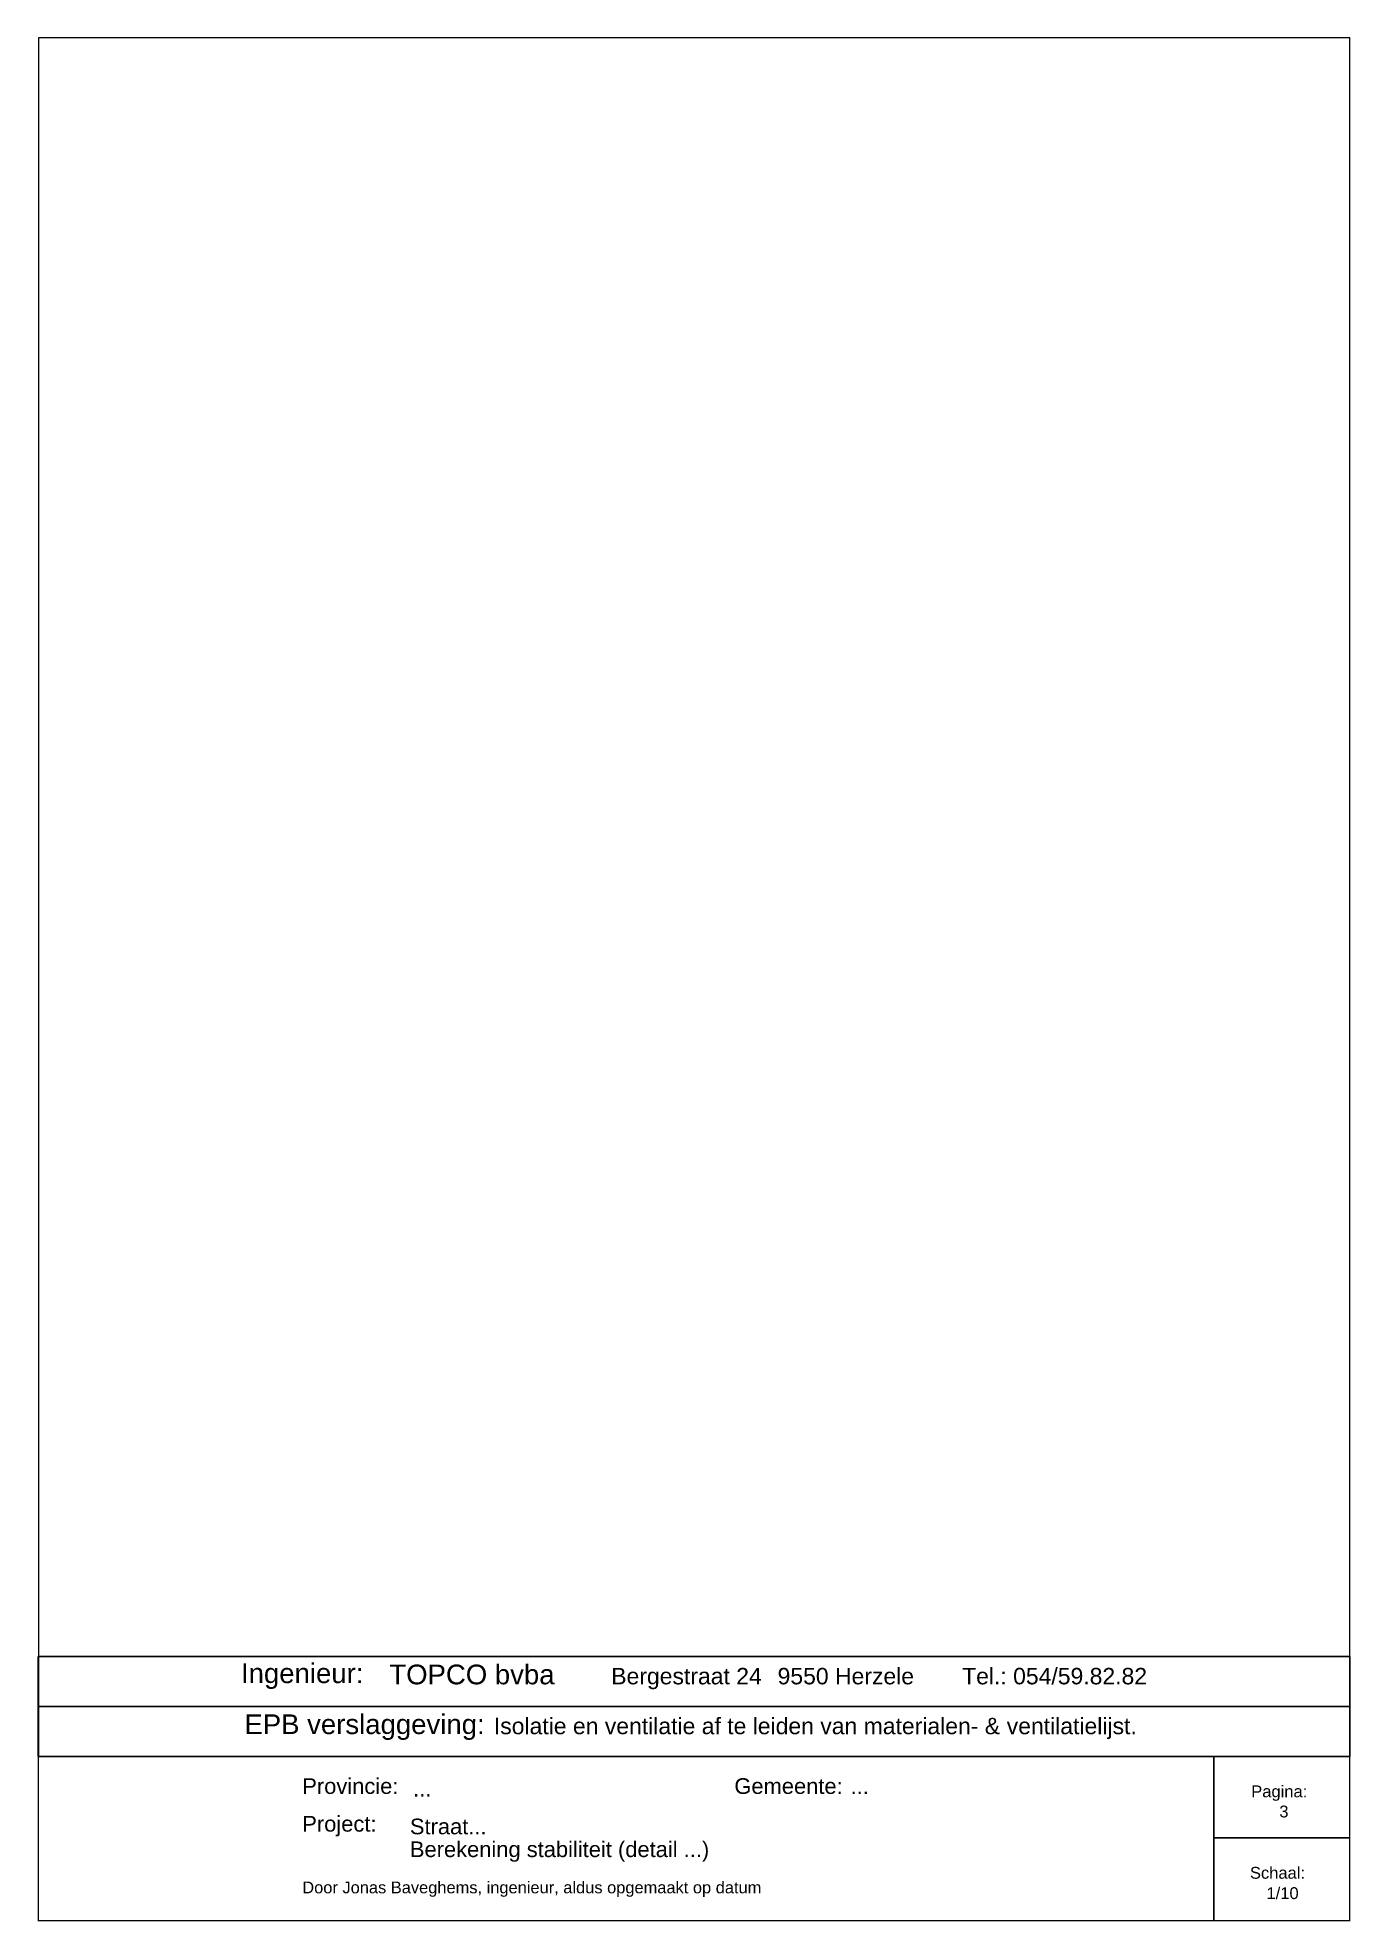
# Paper-space layout 'details staand' of a CAD drawing. Header units: centimetres, sheet in millimetres. Extents: x -67 to 133, y 1 to 288.
import ezdxf
from ezdxf.enums import TextEntityAlignment as Align

# ---------------------------------------------------------------- set-up
doc = ezdxf.new("R2010")
doc.units = ezdxf.units.CM
doc.layers.add('layout', color=7, linetype='Continuous')
doc.styles.add('spa_straatnaam', font='arial.ttf')
doc.styles.get("Standard").update_dxf_attribs({"font": 'arial.ttf', "height": 11.5})

psp = doc.layouts.new('details staand')

# ---------------------------------------------------------------- linework, layer by layer
at = {"layer": 'layout', "linetype": 'Continuous'}
psp.add_line((112.01, 26.4), (112.01, 1.65), dxfattribs=at)
at = {"layer": 'layout'}
for p, q in [((112.01, 14.02), (112.01, 1.4)), ((112.01, 14.02), (132.67, 14)), ((111.99, 7.71), (111.99, 1.52))]:
    psp.add_line(p, q, dxfattribs=at)
for points in [[(-66.94, 41.6), (132.67, 41.6), (132.67, 34.01), (-66.94, 34.01)], [(-66.94, 26.4), (132.67, 26.4), (132.67, 34.01), (-66.94, 34.01)]]:
    psp.add_lwpolyline(points, close=True, dxfattribs=at)
at = {"layer": 'layout', "const_width": 0.2}
psp.add_lwpolyline([(-66.94, 26.4), (132.67, 26.4), (132.67, 1.4), (-66.94, 1.4)], close=True, dxfattribs=at)

# ---------------------------------------------------------------- texts
at = {"layer": 'layout', "linetype": 'Continuous', "style": 'spa_straatnaam'}
for s, height, p in [('Ingenieur:', 3, (-36.09, 36.65)), ('EPB verslaggeving:', 3, (-35.57, 28.89)), ('Provincie:', 2.386, (-26.76, 19.97)), ('Gemeente:', 2.386, (39.01, 19.97)), ('Project:', 2.386, (-26.76, 14.23))]:
    psp.add_text(s, height=height, dxfattribs=at).set_placement(p, align=Align.BOTTOM_LEFT)
at = {"layer": 'layout'}
for s, height, p in [('TOPCO bvba', 3, (-13.51, 37.36)), ('Bergestraat 24', 2.5, (20.27, 37.36)), ('9550 Herzele', 2.5, (45.59, 37.36)), ('Tel.: 054/59.82.82', 2.5, (73.68, 37.36)), ('Isolatie en ventilatie af te', 2.5, (2.4, 29.77)), ('leiden van materialen- &', 2.5, (41.8, 29.77)), ('ventilatielijst.', 2.5, (80.47, 29.77)), ('Straat...', 2.386, (-10.38, 14.54)), ('Berekening stabiliteit (detail ...)', 2.3855, (-10.38, 11.07)), ('Door Jonas Baveghems, ingenieur, aldus opgemaakt op datum', 1.7891, (-26.76, 5.56))]:
    psp.add_text(s, height=height, dxfattribs=at).set_placement(p)
at = {"layer": 'layout', "linetype": 'Continuous'}
for s, p in [('Pagina:', (117.69, 19.63)), ('Schaal:', (117.49, 7.24))]:
    psp.add_text(s, height=1.8, dxfattribs=at).set_placement(p, align=Align.BOTTOM_LEFT)
at = {"layer": 'layout', "linetype": 'Continuous', "style": 'spa_straatnaam'}
for p, s, height in [((-9.89, 20.29), 'OOST-VLAANDEREN', 2.3855), ((56.71, 20.68), 'GEMEENTE', 2.386)]:
    psp.add_attdef('...', p, s, height=height, dxfattribs=at)
at = {"layer": 'layout', "linetype": 'Continuous'}
for tag, p in [('3', (122.66, 18.01)), ('1/10', (122.46, 5.62))]:
    psp.add_attdef(tag, text='SCHAAL1', height=1.8, dxfattribs=at).set_placement(p, align=Align.MIDDLE)

# ---------------------------------------------------------------- viewports
at = {"layer": 'layout'}
psp.add_viewport(center=(32.87, 157.16), size=(199.61, 261.535), view_center_point=(7075.52, 52251.06), view_height=261.535, dxfattribs=at)

doc.saveas('drawing.dxf')
